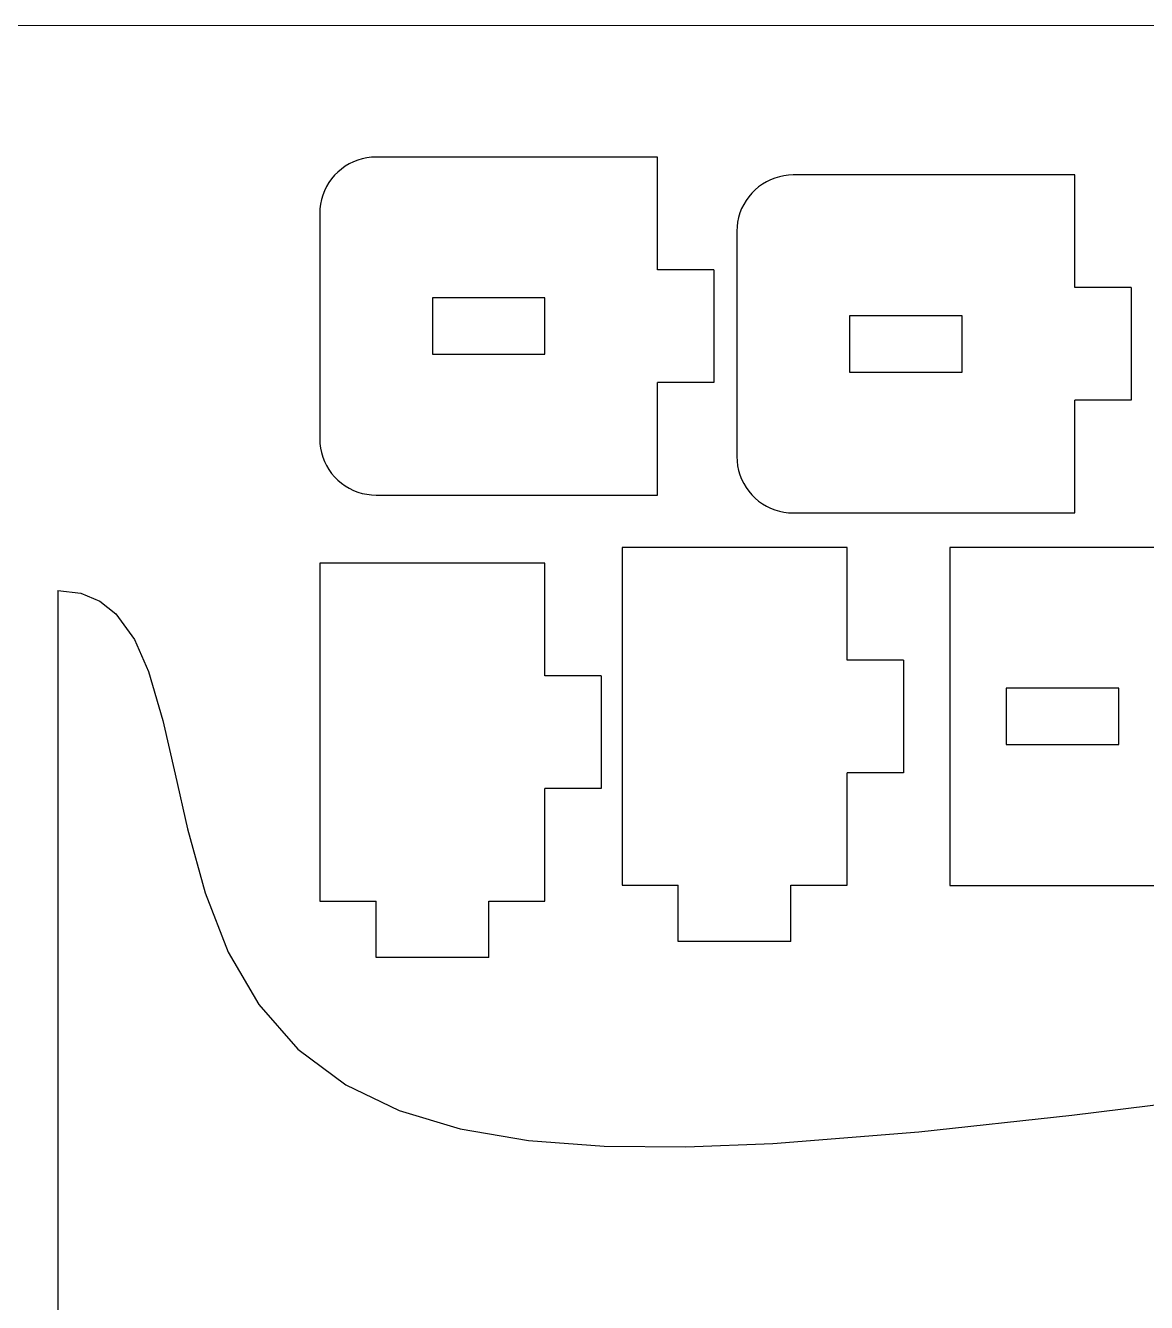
# Model space of a CAD drawing. Header units: millimetres. Extents: x -3928 to -434, y -548 to 1409.
# Drawn here: x -3240.7 to -3141.2, y 1209 to 1322.4 of the extents above; entities that cross this region are included whole.
import ezdxf

# ---------------------------------------------------------------- set-up
doc = ezdxf.new("R2010")
doc.units = ezdxf.units.MM
doc.header["$MEASUREMENT"] = 0
doc.layers.add('layer 1', color=7, linetype='Continuous')

msp = doc.modelspace()

# ---------------------------------------------------------------- linework, layer by layer
at = {"layer": 'layer 1', "color": 250, "lineweight": 9}
msp.add_lwpolyline([(-3928.424, 422.392), (-2728.424, 422.392), (-2728.424, 1322.392), (-3928.424, 1322.392), (-3928.424, 422.392)], close=True, dxfattribs=at)
at = {"layer": 'layer 1', "color": 1, "lineweight": 25}
for points, knots in [([(-3209.5837, 1310.7098), (-3209.5837, 1310.7098), (-3209.9965, 1310.6929), (-3209.9965, 1310.6929), (-3209.9965, 1310.6929), (-3209.9965, 1310.6929), (-3210.4067, 1310.6417), (-3210.4067, 1310.6417), (-3210.4067, 1310.6417), (-3210.4067, 1310.6417), (-3210.811, 1310.5567), (-3210.811, 1310.5567), (-3210.811, 1310.5567), (-3210.811, 1310.5567), (-3211.2072, 1310.4389), (-3211.2072, 1310.4389), (-3211.2072, 1310.4389), (-3211.2072, 1310.4389), (-3211.5921, 1310.2886), (-3211.5921, 1310.2886), (-3211.5921, 1310.2886), (-3211.5921, 1310.2886), (-3211.9635, 1310.1073), (-3211.9635, 1310.1073), (-3211.9635, 1310.1073), (-3211.9635, 1310.1073), (-3212.3184, 1309.8956), (-3212.3184, 1309.8956), (-3212.3184, 1309.8956), (-3212.3184, 1309.8956), (-3212.6546, 1309.6553), (-3212.6546, 1309.6553), (-3212.6546, 1309.6553), (-3212.6546, 1309.6553), (-3212.97, 1309.3883), (-3212.97, 1309.3883), (-3212.97, 1309.3883), (-3212.97, 1309.3883), (-3213.2625, 1309.0962), (-3213.2625, 1309.0962), (-3213.2625, 1309.0962), (-3213.2625, 1309.0962), (-3213.5295, 1308.7808), (-3213.5295, 1308.7808), (-3213.5295, 1308.7808), (-3213.5295, 1308.7808), (-3213.7694, 1308.4446), (-3213.7694, 1308.4446), (-3213.7694, 1308.4446), (-3213.7694, 1308.4446), (-3213.9811, 1308.0897), (-3213.9811, 1308.0897), (-3213.9811, 1308.0897), (-3213.9811, 1308.0897), (-3214.1624, 1307.7182), (-3214.1624, 1307.7182), (-3214.1624, 1307.7182), (-3214.1624, 1307.7182), (-3214.3127, 1307.3334), (-3214.3127, 1307.3334), (-3214.3127, 1307.3334), (-3214.3127, 1307.3334), (-3214.4309, 1306.9372), (-3214.4309, 1306.9372), (-3214.4309, 1306.9372), (-3214.4309, 1306.9372), (-3214.5155, 1306.5329), (-3214.5155, 1306.5329), (-3214.5155, 1306.5329), (-3214.5155, 1306.5329), (-3214.5667, 1306.1226), (-3214.5667, 1306.1226), (-3214.5667, 1306.1226), (-3214.5667, 1306.1226), (-3214.5836, 1305.7099), (-3214.5836, 1305.7099)], [0, 0, 0, 0, 0.05, 0.05, 0.05, 0.05, 0.1, 0.1, 0.1, 0.1, 0.15, 0.15, 0.15, 0.15, 0.2, 0.2, 0.2, 0.2, 0.25, 0.25, 0.25, 0.25, 0.3, 0.3, 0.3, 0.3, 0.35, 0.35, 0.35, 0.35, 0.4, 0.4, 0.4, 0.4, 0.45, 0.45, 0.45, 0.45, 0.5, 0.5, 0.5, 0.5, 0.55, 0.55, 0.55, 0.55, 0.6, 0.6, 0.6, 0.6, 0.65, 0.65, 0.65, 0.65, 0.7, 0.7, 0.7, 0.7, 0.75, 0.75, 0.75, 0.75, 0.8, 0.8, 0.8, 0.8, 0.85, 0.85, 0.85, 0.85, 0.9, 0.9, 0.9, 0.9, 1, 1, 1, 1]), ([(-3172.5457, 1309.129), (-3172.5457, 1309.129), (-3172.9584, 1309.112), (-3172.9584, 1309.112), (-3172.9584, 1309.112), (-3172.9584, 1309.112), (-3173.3687, 1309.0609), (-3173.3687, 1309.0609), (-3173.3687, 1309.0609), (-3173.3687, 1309.0609), (-3173.773, 1308.9758), (-3173.773, 1308.9758), (-3173.773, 1308.9758), (-3173.773, 1308.9758), (-3174.1692, 1308.858), (-3174.1692, 1308.858), (-3174.1692, 1308.858), (-3174.1692, 1308.858), (-3174.5541, 1308.7077), (-3174.5541, 1308.7077), (-3174.5541, 1308.7077), (-3174.5541, 1308.7077), (-3174.9255, 1308.5264), (-3174.9255, 1308.5264), (-3174.9255, 1308.5264), (-3174.9255, 1308.5264), (-3175.2804, 1308.3147), (-3175.2804, 1308.3147), (-3175.2804, 1308.3147), (-3175.2804, 1308.3147), (-3175.6166, 1308.0745), (-3175.6166, 1308.0745), (-3175.6166, 1308.0745), (-3175.6166, 1308.0745), (-3175.932, 1307.8074), (-3175.932, 1307.8074), (-3175.932, 1307.8074), (-3175.932, 1307.8074), (-3176.2245, 1307.5153), (-3176.2245, 1307.5153), (-3176.2245, 1307.5153), (-3176.2245, 1307.5153), (-3176.4915, 1307.2), (-3176.4915, 1307.2), (-3176.4915, 1307.2), (-3176.4915, 1307.2), (-3176.7314, 1306.8638), (-3176.7314, 1306.8638), (-3176.7314, 1306.8638), (-3176.7314, 1306.8638), (-3176.9431, 1306.5085), (-3176.9431, 1306.5085), (-3176.9431, 1306.5085), (-3176.9431, 1306.5085), (-3177.1244, 1306.1374), (-3177.1244, 1306.1374), (-3177.1244, 1306.1374), (-3177.1244, 1306.1374), (-3177.2747, 1305.7525), (-3177.2747, 1305.7525), (-3177.2747, 1305.7525), (-3177.2747, 1305.7525), (-3177.3929, 1305.3563), (-3177.3929, 1305.3563), (-3177.3929, 1305.3563), (-3177.3929, 1305.3563), (-3177.4775, 1304.9521), (-3177.4775, 1304.9521), (-3177.4775, 1304.9521), (-3177.4775, 1304.9521), (-3177.5287, 1304.5418), (-3177.5287, 1304.5418), (-3177.5287, 1304.5418), (-3177.5287, 1304.5418), (-3177.5456, 1304.129), (-3177.5456, 1304.129)], [0, 0, 0, 0, 0.05, 0.05, 0.05, 0.05, 0.1, 0.1, 0.1, 0.1, 0.15, 0.15, 0.15, 0.15, 0.2, 0.2, 0.2, 0.2, 0.25, 0.25, 0.25, 0.25, 0.3, 0.3, 0.3, 0.3, 0.35, 0.35, 0.35, 0.35, 0.4, 0.4, 0.4, 0.4, 0.45, 0.45, 0.45, 0.45, 0.5, 0.5, 0.5, 0.5, 0.55, 0.55, 0.55, 0.55, 0.6, 0.6, 0.6, 0.6, 0.65, 0.65, 0.65, 0.65, 0.7, 0.7, 0.7, 0.7, 0.75, 0.75, 0.75, 0.75, 0.8, 0.8, 0.8, 0.8, 0.85, 0.85, 0.85, 0.85, 0.9, 0.9, 0.9, 0.9, 1, 1, 1, 1]), ([(-3214.5836, 1285.7098), (-3214.5836, 1285.7098), (-3214.5667, 1285.2971), (-3214.5667, 1285.2971), (-3214.5667, 1285.2971), (-3214.5667, 1285.2971), (-3214.5155, 1284.8868), (-3214.5155, 1284.8868), (-3214.5155, 1284.8868), (-3214.5155, 1284.8868), (-3214.4309, 1284.4825), (-3214.4309, 1284.4825), (-3214.4309, 1284.4825), (-3214.4309, 1284.4825), (-3214.3127, 1284.0864), (-3214.3127, 1284.0864), (-3214.3127, 1284.0864), (-3214.3127, 1284.0864), (-3214.1624, 1283.7015), (-3214.1624, 1283.7015), (-3214.1624, 1283.7015), (-3214.1624, 1283.7015), (-3213.9811, 1283.33), (-3213.9811, 1283.33), (-3213.9811, 1283.33), (-3213.9811, 1283.33), (-3213.7694, 1282.9751), (-3213.7694, 1282.9751), (-3213.7694, 1282.9751), (-3213.7694, 1282.9751), (-3213.5295, 1282.6386), (-3213.5295, 1282.6386), (-3213.5295, 1282.6386), (-3213.5295, 1282.6386), (-3213.2625, 1282.3235), (-3213.2625, 1282.3235), (-3213.2625, 1282.3235), (-3213.2625, 1282.3235), (-3212.97, 1282.0311), (-3212.97, 1282.0311), (-3212.97, 1282.0311), (-3212.97, 1282.0311), (-3212.6546, 1281.764), (-3212.6546, 1281.764), (-3212.6546, 1281.764), (-3212.6546, 1281.764), (-3212.3184, 1281.5238), (-3212.3184, 1281.5238), (-3212.3184, 1281.5238), (-3212.3184, 1281.5238), (-3211.9635, 1281.3125), (-3211.9635, 1281.3125), (-3211.9635, 1281.3125), (-3211.9635, 1281.3125), (-3211.5921, 1281.1308), (-3211.5921, 1281.1308), (-3211.5921, 1281.1308), (-3211.5921, 1281.1308), (-3211.2072, 1280.9809), (-3211.2072, 1280.9809), (-3211.2072, 1280.9809), (-3211.2072, 1280.9809), (-3210.811, 1280.8627), (-3210.811, 1280.8627), (-3210.811, 1280.8627), (-3210.811, 1280.8627), (-3210.4067, 1280.778), (-3210.4067, 1280.778), (-3210.4067, 1280.778), (-3210.4067, 1280.778), (-3209.9965, 1280.7269), (-3209.9965, 1280.7269), (-3209.9965, 1280.7269), (-3209.9965, 1280.7269), (-3209.5837, 1280.7099), (-3209.5837, 1280.7099)], [0, 0, 0, 0, 0.05, 0.05, 0.05, 0.05, 0.1, 0.1, 0.1, 0.1, 0.15, 0.15, 0.15, 0.15, 0.2, 0.2, 0.2, 0.2, 0.25, 0.25, 0.25, 0.25, 0.3, 0.3, 0.3, 0.3, 0.35, 0.35, 0.35, 0.35, 0.4, 0.4, 0.4, 0.4, 0.45, 0.45, 0.45, 0.45, 0.5, 0.5, 0.5, 0.5, 0.55, 0.55, 0.55, 0.55, 0.6, 0.6, 0.6, 0.6, 0.65, 0.65, 0.65, 0.65, 0.7, 0.7, 0.7, 0.7, 0.75, 0.75, 0.75, 0.75, 0.8, 0.8, 0.8, 0.8, 0.85, 0.85, 0.85, 0.85, 0.9, 0.9, 0.9, 0.9, 1, 1, 1, 1]), ([(-3177.5456, 1284.129), (-3177.5456, 1284.129), (-3177.5287, 1283.7159), (-3177.5287, 1283.7159), (-3177.5287, 1283.7159), (-3177.5287, 1283.7159), (-3177.4775, 1283.306), (-3177.4775, 1283.306), (-3177.4775, 1283.306), (-3177.4775, 1283.306), (-3177.3929, 1282.9017), (-3177.3929, 1282.9017), (-3177.3929, 1282.9017), (-3177.3929, 1282.9017), (-3177.2747, 1282.5055), (-3177.2747, 1282.5055), (-3177.2747, 1282.5055), (-3177.2747, 1282.5055), (-3177.1244, 1282.1203), (-3177.1244, 1282.1203), (-3177.1244, 1282.1203), (-3177.1244, 1282.1203), (-3176.9431, 1281.7492), (-3176.9431, 1281.7492), (-3176.9431, 1281.7492), (-3176.9431, 1281.7492), (-3176.7314, 1281.3943), (-3176.7314, 1281.3943), (-3176.7314, 1281.3943), (-3176.7314, 1281.3943), (-3176.4915, 1281.0577), (-3176.4915, 1281.0577), (-3176.4915, 1281.0577), (-3176.4915, 1281.0577), (-3176.2245, 1280.7427), (-3176.2245, 1280.7427), (-3176.2245, 1280.7427), (-3176.2245, 1280.7427), (-3175.932, 1280.4502), (-3175.932, 1280.4502), (-3175.932, 1280.4502), (-3175.932, 1280.4502), (-3175.6166, 1280.1832), (-3175.6166, 1280.1832), (-3175.6166, 1280.1832), (-3175.6166, 1280.1832), (-3175.2804, 1279.9433), (-3175.2804, 1279.9433), (-3175.2804, 1279.9433), (-3175.2804, 1279.9433), (-3174.9255, 1279.7316), (-3174.9255, 1279.7316), (-3174.9255, 1279.7316), (-3174.9255, 1279.7316), (-3174.5541, 1279.5499), (-3174.5541, 1279.5499), (-3174.5541, 1279.5499), (-3174.5541, 1279.5499), (-3174.1692, 1279.4), (-3174.1692, 1279.4), (-3174.1692, 1279.4), (-3174.1692, 1279.4), (-3173.773, 1279.2818), (-3173.773, 1279.2818), (-3173.773, 1279.2818), (-3173.773, 1279.2818), (-3173.3687, 1279.1972), (-3173.3687, 1279.1972), (-3173.3687, 1279.1972), (-3173.3687, 1279.1972), (-3172.9584, 1279.146), (-3172.9584, 1279.146), (-3172.9584, 1279.146), (-3172.9584, 1279.146), (-3172.5457, 1279.1291), (-3172.5457, 1279.1291)], [0, 0, 0, 0, 0.05, 0.05, 0.05, 0.05, 0.1, 0.1, 0.1, 0.1, 0.15, 0.15, 0.15, 0.15, 0.2, 0.2, 0.2, 0.2, 0.25, 0.25, 0.25, 0.25, 0.3, 0.3, 0.3, 0.3, 0.35, 0.35, 0.35, 0.35, 0.4, 0.4, 0.4, 0.4, 0.45, 0.45, 0.45, 0.45, 0.5, 0.5, 0.5, 0.5, 0.55, 0.55, 0.55, 0.55, 0.6, 0.6, 0.6, 0.6, 0.65, 0.65, 0.65, 0.65, 0.7, 0.7, 0.7, 0.7, 0.75, 0.75, 0.75, 0.75, 0.8, 0.8, 0.8, 0.8, 0.85, 0.85, 0.85, 0.85, 0.9, 0.9, 0.9, 0.9, 1, 1, 1, 1]), ([(-3237.8408, 1272.255), (-3237.8408, 1272.255), (-3235.794, 1271.9999), (-3235.794, 1271.9999), (-3235.794, 1271.9999), (-3235.794, 1271.9999), (-3234.0985, 1271.2827), (-3234.0985, 1271.2827), (-3234.0985, 1271.2827), (-3234.0985, 1271.2827), (-3232.6994, 1270.1708), (-3232.6994, 1270.1708), (-3232.6994, 1270.1708), (-3232.6994, 1270.1708), (-3231.0452, 1267.8964), (-3231.0452, 1267.8964), (-3231.0452, 1267.8964), (-3231.0452, 1267.8964), (-3229.7897, 1265.0608), (-3229.7897, 1265.0608), (-3229.7897, 1265.0608), (-3229.7897, 1265.0608), (-3228.5066, 1260.6881), (-3228.5066, 1260.6881), (-3228.5066, 1260.6881), (-3228.5066, 1260.6881), (-3227.4275, 1255.9383), (-3227.4275, 1255.9383), (-3227.4275, 1255.9383), (-3227.4275, 1255.9383), (-3226.3346, 1251.0792), (-3226.3346, 1251.0792), (-3226.3346, 1251.0792), (-3226.3346, 1251.0792), (-3224.7647, 1245.3987), (-3224.7647, 1245.3987), (-3224.7647, 1245.3987), (-3224.7647, 1245.3987), (-3222.7027, 1240.1367), (-3222.7027, 1240.1367), (-3222.7027, 1240.1367), (-3222.7027, 1240.1367), (-3219.9906, 1235.479), (-3219.9906, 1235.479), (-3219.9906, 1235.479), (-3219.9906, 1235.479), (-3216.5284, 1231.537), (-3216.5284, 1231.537), (-3216.5284, 1231.537), (-3216.5284, 1231.537), (-3212.2623, 1228.3613), (-3212.2623, 1228.3613), (-3212.2623, 1228.3613), (-3212.2623, 1228.3613), (-3207.5428, 1226.0912), (-3207.5428, 1226.0912), (-3207.5428, 1226.0912), (-3207.5428, 1226.0912), (-3202.1242, 1224.4617), (-3202.1242, 1224.4617), (-3202.1242, 1224.4617), (-3202.1242, 1224.4617), (-3196.0398, 1223.4231), (-3196.0398, 1223.4231), (-3196.0398, 1223.4231), (-3196.0398, 1223.4231), (-3189.3384, 1222.9095), (-3189.3384, 1222.9095), (-3189.3384, 1222.9095), (-3189.3384, 1222.9095), (-3182.0825, 1222.8453), (-3182.0825, 1222.8453), (-3182.0825, 1222.8453), (-3182.0825, 1222.8453), (-3174.3433, 1223.1522), (-3174.3433, 1223.1522), (-3174.3433, 1223.1522), (-3174.3433, 1223.1522), (-3161.3991, 1224.1943), (-3161.3991, 1224.1943), (-3161.3991, 1224.1943), (-3161.3991, 1224.1943), (-3147.7957, 1225.6774), (-3147.7957, 1225.6774), (-3147.7957, 1225.6774), (-3147.7957, 1225.6774), (-3133.8899, 1227.375), (-3133.8899, 1227.375), (-3133.8899, 1227.375), (-3133.8899, 1227.375), (-3123.2938, 1228.7183), (-3123.2938, 1228.7183), (-3123.2938, 1228.7183), (-3123.2938, 1228.7183), (-3112.8982, 1230.0617), (-3112.8982, 1230.0617), (-3112.8982, 1230.0617), (-3112.8982, 1230.0617), (-3102.862, 1231.4002), (-3102.862, 1231.4002), (-3102.862, 1231.4002), (-3102.862, 1231.4002), (-3093.3391, 1232.7566), (-3093.3391, 1232.7566), (-3093.3391, 1232.7566), (-3093.3391, 1232.7566), (-3084.4731, 1234.1797), (-3084.4731, 1234.1797), (-3084.4731, 1234.1797), (-3084.4731, 1234.1797), (-3076.5296, 1235.7079), (-3076.5296, 1235.7079), (-3076.5296, 1235.7079), (-3076.5296, 1235.7079), (-3069.4483, 1237.4436), (-3069.4483, 1237.4436), (-3069.4483, 1237.4436), (-3069.4483, 1237.4436), (-3063.3089, 1239.4678), (-3063.3089, 1239.4678), (-3063.3089, 1239.4678), (-3063.3089, 1239.4678), (-3058.1587, 1241.8565), (-3058.1587, 1241.8565), (-3058.1587, 1241.8565), (-3058.1587, 1241.8565), (-3054.3427, 1244.3944), (-3054.3427, 1244.3944), (-3054.3427, 1244.3944), (-3054.3427, 1244.3944), (-3051.3191, 1247.3069), (-3051.3191, 1247.3069), (-3051.3191, 1247.3069), (-3051.3191, 1247.3069), (-3049.014, 1250.5877), (-3049.014, 1250.5877), (-3049.014, 1250.5877), (-3049.014, 1250.5877), (-3047.3009, 1254.1924), (-3047.3009, 1254.1924), (-3047.3009, 1254.1924), (-3047.3009, 1254.1924), (-3045.99, 1258.0264), (-3045.99, 1258.0264), (-3045.99, 1258.0264), (-3045.99, 1258.0264), (-3045.0174, 1261.2857), (-3045.0174, 1261.2857), (-3045.0174, 1261.2857), (-3045.0174, 1261.2857), (-3043.9446, 1264.4671), (-3043.9446, 1264.4671), (-3043.9446, 1264.4671), (-3043.9446, 1264.4671), (-3042.524, 1267.3997), (-3042.524, 1267.3997), (-3042.524, 1267.3997), (-3042.524, 1267.3997), (-3041.0515, 1269.3072), (-3041.0515, 1269.3072), (-3041.0515, 1269.3072), (-3041.0515, 1269.3072), (-3039.065, 1270.8418), (-3039.065, 1270.8418), (-3039.065, 1270.8418), (-3039.065, 1270.8418), (-3037.3713, 1271.5946), (-3037.3713, 1271.5946), (-3037.3713, 1271.5946), (-3037.3713, 1271.5946), (-3035.3171, 1272.0814), (-3035.3171, 1272.0814), (-3035.3171, 1272.0814), (-3035.3171, 1272.0814), (-3032.8409, 1272.255), (-3032.8409, 1272.255)], [0, 0, 0, 0, 0.02222222, 0.02222222, 0.02222222, 0.02222222, 0.04444444, 0.04444444, 0.04444444, 0.04444444, 0.06666667, 0.06666667, 0.06666667, 0.06666667, 0.08888889, 0.08888889, 0.08888889, 0.08888889, 0.11111111, 0.11111111, 0.11111111, 0.11111111, 0.13333333, 0.13333333, 0.13333333, 0.13333333, 0.15555556, 0.15555556, 0.15555556, 0.15555556, 0.17777778, 0.17777778, 0.17777778, 0.17777778, 0.2, 0.2, 0.2, 0.2, 0.22222222, 0.22222222, 0.22222222, 0.22222222, 0.24444444, 0.24444444, 0.24444444, 0.24444444, 0.26666667, 0.26666667, 0.26666667, 0.26666667, 0.28888889, 0.28888889, 0.28888889, 0.28888889, 0.31111111, 0.31111111, 0.31111111, 0.31111111, 0.33333333, 0.33333333, 0.33333333, 0.33333333, 0.35555556, 0.35555556, 0.35555556, 0.35555556, 0.37777778, 0.37777778, 0.37777778, 0.37777778, 0.4, 0.4, 0.4, 0.4, 0.42222222, 0.42222222, 0.42222222, 0.42222222, 0.44444444, 0.44444444, 0.44444444, 0.44444444, 0.46666667, 0.46666667, 0.46666667, 0.46666667, 0.48888889, 0.48888889, 0.48888889, 0.48888889, 0.51111111, 0.51111111, 0.51111111, 0.51111111, 0.53333333, 0.53333333, 0.53333333, 0.53333333, 0.55555556, 0.55555556, 0.55555556, 0.55555556, 0.57777778, 0.57777778, 0.57777778, 0.57777778, 0.6, 0.6, 0.6, 0.6, 0.62222222, 0.62222222, 0.62222222, 0.62222222, 0.64444444, 0.64444444, 0.64444444, 0.64444444, 0.66666667, 0.66666667, 0.66666667, 0.66666667, 0.68888889, 0.68888889, 0.68888889, 0.68888889, 0.71111111, 0.71111111, 0.71111111, 0.71111111, 0.73333333, 0.73333333, 0.73333333, 0.73333333, 0.75555556, 0.75555556, 0.75555556, 0.75555556, 0.77777778, 0.77777778, 0.77777778, 0.77777778, 0.8, 0.8, 0.8, 0.8, 0.82222222, 0.82222222, 0.82222222, 0.82222222, 0.84444444, 0.84444444, 0.84444444, 0.84444444, 0.86666667, 0.86666667, 0.86666667, 0.86666667, 0.88888889, 0.88888889, 0.88888889, 0.88888889, 0.91111111, 0.91111111, 0.91111111, 0.91111111, 0.93333333, 0.93333333, 0.93333333, 0.93333333, 0.95555556, 0.95555556, 0.95555556, 0.95555556, 1, 1, 1, 1])]:
    msp.add_open_spline(points, degree=3, knots=knots, dxfattribs=at)
for points in [[(-3184.5838, 1310.7098), (-3184.5838, 1310.7098), (-3209.5837, 1310.7098), (-3209.5837, 1310.7098)], [(-3184.5838, 1300.71), (-3184.5838, 1300.71), (-3184.5838, 1310.7098), (-3184.5838, 1310.7098)], [(-3147.5457, 1309.129), (-3147.5457, 1309.129), (-3172.5457, 1309.129), (-3172.5457, 1309.129)], [(-3147.5457, 1299.1288), (-3147.5457, 1299.1288), (-3147.5457, 1309.129), (-3147.5457, 1309.129)], [(-3214.5836, 1305.7099), (-3214.5836, 1305.7099), (-3214.5836, 1285.7098), (-3214.5836, 1285.7098)], [(-3177.5456, 1304.129), (-3177.5456, 1304.129), (-3177.5456, 1284.129), (-3177.5456, 1284.129)], [(-3179.5838, 1300.71), (-3179.5838, 1300.71), (-3184.5838, 1300.71), (-3184.5838, 1300.71)], [(-3179.5838, 1300.71), (-3179.5838, 1300.71), (-3179.5838, 1290.7098), (-3179.5838, 1290.7098)], [(-3142.5458, 1299.1288), (-3142.5458, 1299.1288), (-3147.5457, 1299.1288), (-3147.5457, 1299.1288)], [(-3142.5458, 1299.1288), (-3142.5458, 1299.1288), (-3142.5458, 1289.1289), (-3142.5458, 1289.1289)], [(-3194.5836, 1298.2098), (-3194.5836, 1298.2098), (-3204.5838, 1298.2098), (-3204.5838, 1298.2098)], [(-3204.5838, 1298.2098), (-3204.5838, 1298.2098), (-3204.5838, 1293.2099), (-3204.5838, 1293.2099)], [(-3194.5836, 1293.2099), (-3194.5836, 1293.2099), (-3194.5836, 1298.2098), (-3194.5836, 1298.2098)], [(-3157.5456, 1296.629), (-3157.5456, 1296.629), (-3167.5458, 1296.629), (-3167.5458, 1296.629)], [(-3167.5458, 1296.629), (-3167.5458, 1296.629), (-3167.5458, 1291.6291), (-3167.5458, 1291.6291)], [(-3157.5456, 1291.6291), (-3157.5456, 1291.6291), (-3157.5456, 1296.629), (-3157.5456, 1296.629)], [(-3204.5838, 1293.2099), (-3204.5838, 1293.2099), (-3194.5836, 1293.2099), (-3194.5836, 1293.2099)], [(-3167.5458, 1291.6291), (-3167.5458, 1291.6291), (-3157.5456, 1291.6291), (-3157.5456, 1291.6291)], [(-3179.5838, 1290.7098), (-3179.5838, 1290.7098), (-3184.5838, 1290.7098), (-3184.5838, 1290.7098)], [(-3184.5838, 1280.7099), (-3184.5838, 1280.7099), (-3184.5838, 1290.7098), (-3184.5838, 1290.7098)], [(-3142.5458, 1289.1289), (-3142.5458, 1289.1289), (-3147.5457, 1289.1289), (-3147.5457, 1289.1289)], [(-3147.5457, 1279.1291), (-3147.5457, 1279.1291), (-3147.5457, 1289.1289), (-3147.5457, 1289.1289)], [(-3209.5837, 1280.7099), (-3209.5837, 1280.7099), (-3184.5838, 1280.7099), (-3184.5838, 1280.7099)], [(-3172.5457, 1279.1291), (-3172.5457, 1279.1291), (-3147.5457, 1279.1291), (-3147.5457, 1279.1291)], [(-3187.7456, 1276.0697), (-3187.7456, 1276.0697), (-3187.7456, 1246.0698), (-3187.7456, 1246.0698)], [(-3167.7456, 1276.0697), (-3167.7456, 1276.0697), (-3187.7456, 1276.0697), (-3187.7456, 1276.0697)], [(-3167.7456, 1266.0699), (-3167.7456, 1266.0699), (-3167.7456, 1276.0697), (-3167.7456, 1276.0697)], [(-3158.6428, 1276.0685), (-3158.6428, 1276.0685), (-3158.6428, 1246.0686), (-3158.6428, 1246.0686)], [(-3098.6427, 1276.0685), (-3098.6427, 1276.0685), (-3158.6428, 1276.0685), (-3158.6428, 1276.0685)], [(-3214.5836, 1274.6717), (-3214.5836, 1274.6717), (-3214.5836, 1244.6719), (-3214.5836, 1244.6719)], [(-3194.5836, 1274.6717), (-3194.5836, 1274.6717), (-3214.5836, 1274.6717), (-3214.5836, 1274.6717)], [(-3194.5836, 1264.6719), (-3194.5836, 1264.6719), (-3194.5836, 1274.6717), (-3194.5836, 1274.6717)], [(-3237.8408, 1272.255), (-3237.8408, 1272.255), (-3237.8408, 1172.2548), (-3237.8408, 1172.2548)], [(-3162.7456, 1266.0699), (-3162.7456, 1266.0699), (-3167.7456, 1266.0699), (-3167.7456, 1266.0699)], [(-3162.7456, 1266.0699), (-3162.7456, 1266.0699), (-3162.7456, 1256.0697), (-3162.7456, 1256.0697)], [(-3189.5836, 1264.6719), (-3189.5836, 1264.6719), (-3194.5836, 1264.6719), (-3194.5836, 1264.6719)], [(-3189.5836, 1264.6719), (-3189.5836, 1264.6719), (-3189.5836, 1254.6717), (-3189.5836, 1254.6717)], [(-3143.6427, 1263.5685), (-3143.6427, 1263.5685), (-3153.6429, 1263.5685), (-3153.6429, 1263.5685)], [(-3153.6429, 1263.5685), (-3153.6429, 1263.5685), (-3153.6429, 1258.5686), (-3153.6429, 1258.5686)], [(-3143.6427, 1258.5686), (-3143.6427, 1258.5686), (-3143.6427, 1263.5685), (-3143.6427, 1263.5685)], [(-3153.6429, 1258.5686), (-3153.6429, 1258.5686), (-3143.6427, 1258.5686), (-3143.6427, 1258.5686)], [(-3162.7456, 1256.0697), (-3162.7456, 1256.0697), (-3167.7456, 1256.0697), (-3167.7456, 1256.0697)], [(-3167.7456, 1246.0698), (-3167.7456, 1246.0698), (-3167.7456, 1256.0697), (-3167.7456, 1256.0697)], [(-3189.5836, 1254.6717), (-3189.5836, 1254.6717), (-3194.5836, 1254.6717), (-3194.5836, 1254.6717)], [(-3194.5836, 1244.6719), (-3194.5836, 1244.6719), (-3194.5836, 1254.6717), (-3194.5836, 1254.6717)], [(-3187.7456, 1246.0698), (-3187.7456, 1246.0698), (-3182.7457, 1246.0698), (-3182.7457, 1246.0698)], [(-3182.7457, 1241.0696), (-3182.7457, 1241.0696), (-3182.7457, 1246.0698), (-3182.7457, 1246.0698)], [(-3172.7455, 1246.0698), (-3172.7455, 1246.0698), (-3167.7456, 1246.0698), (-3167.7456, 1246.0698)], [(-3172.7455, 1241.0696), (-3172.7455, 1241.0696), (-3172.7455, 1246.0698), (-3172.7455, 1246.0698)], [(-3158.6428, 1246.0686), (-3158.6428, 1246.0686), (-3098.6427, 1246.0686), (-3098.6427, 1246.0686)], [(-3214.5836, 1244.6719), (-3214.5836, 1244.6719), (-3209.5837, 1244.6719), (-3209.5837, 1244.6719)], [(-3209.5837, 1239.6716), (-3209.5837, 1239.6716), (-3209.5837, 1244.6719), (-3209.5837, 1244.6719)], [(-3199.5835, 1244.6719), (-3199.5835, 1244.6719), (-3194.5836, 1244.6719), (-3194.5836, 1244.6719)], [(-3199.5835, 1239.6716), (-3199.5835, 1239.6716), (-3199.5835, 1244.6719), (-3199.5835, 1244.6719)], [(-3172.7455, 1241.0696), (-3172.7455, 1241.0696), (-3182.7457, 1241.0696), (-3182.7457, 1241.0696)], [(-3199.5835, 1239.6716), (-3199.5835, 1239.6716), (-3209.5837, 1239.6716), (-3209.5837, 1239.6716)]]:
    msp.add_open_spline(points, degree=3, dxfattribs=at)

doc.saveas('drawing.dxf')
